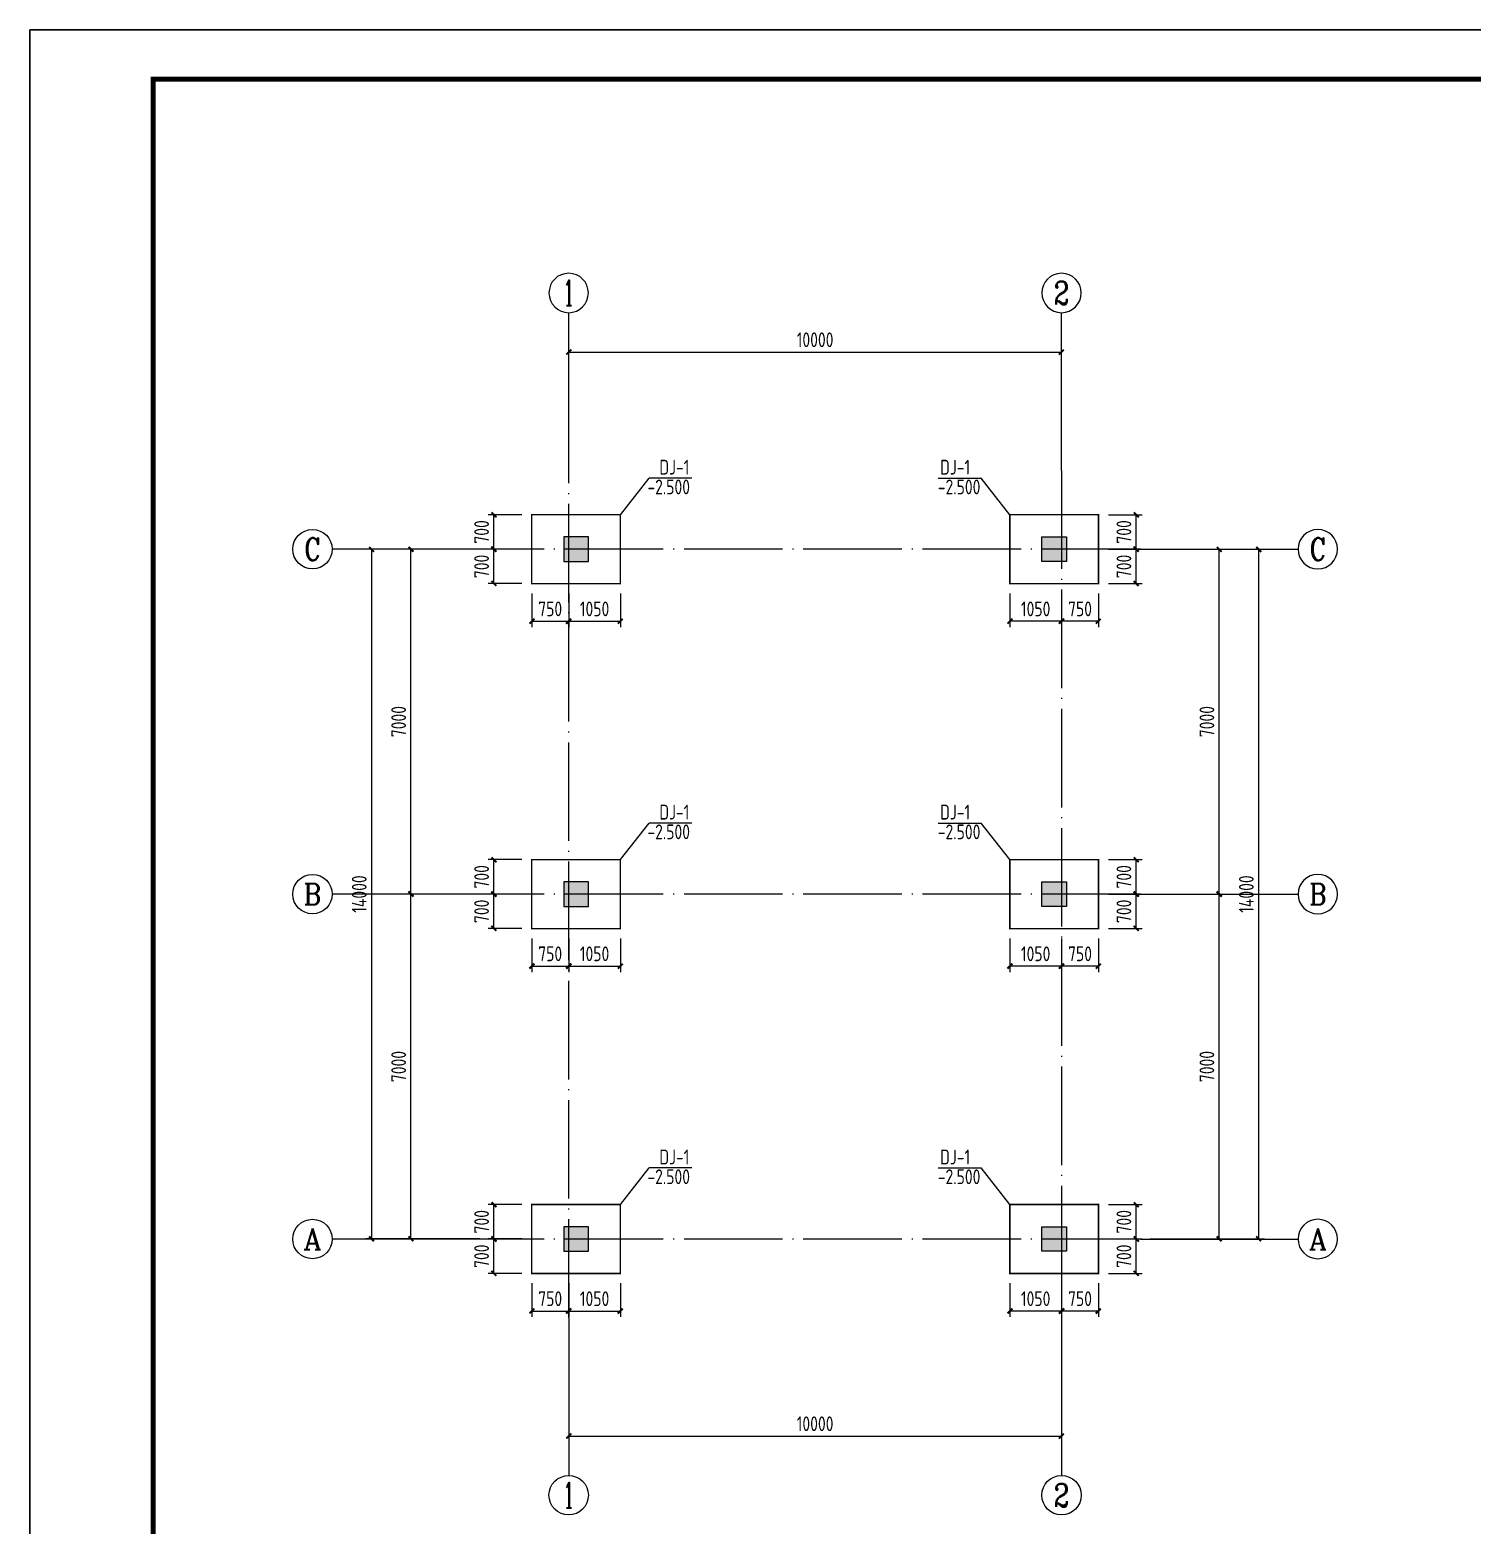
# Model space of a CAD drawing. Header units: millimetres. Extents: x 865974 to 875117, y 40174 to 44891.
# Drawn here: x 866921 to 867213.6, y 40464.1 to 40767.6 of the extents above; entities that cross this region are included whole.
import ezdxf
from ezdxf.enums import TextEntityAlignment as Align

# ---------------------------------------------------------------- set-up
doc = ezdxf.new("R2010")
doc.units = ezdxf.units.MM
doc.header["$LTSCALE"] = 1000
doc.header["$MEASUREMENT"] = 0
doc.linetypes.add('DOTE', pattern=[2.42, 2, -0.2, 0.02, -0.2])
for name, color, linetype in [('AXIS', 3, 'Continuous'), ('AXIS_TEXT', 7, 'Continuous'), ('DOTE', 1, 'DOTE'), ('基础', 4, 'Continuous'), ('柱集中标注', 2, 'Continuous'), ('标注', 7, 'Continuous'), ('檩条', 34, 'Continuous')]:
    doc.layers.add(name, color=color, linetype=linetype)
doc.styles.add('_TCH_AXIS', font='COMPLEX', dxfattribs={"bigfont": 'GBCBIG'})
doc.styles.add('COMPLEX', font='COMPLEX')
doc.styles.add('GBHZ', font='gbenor.shx', dxfattribs={"width": 0.9, "bigfont": 'gbcbig.shx'})
doc.dimstyles.new('Y100', dxfattribs={"dimscale": 0, "dimtxt": 3, "dimasz": 0.01, "dimexe": 1.2, "dimexo": 2, "dimgap": 1, "dimtad": 1, "dimdec": 0, "dimlfac": 100, "dimzin": 0, "dimdsep": 46, "dimtxsty": 'GBHZ', "dimblk": 'DX', "dimcen": 0.09, "dimdle": 1, "dimclrd": 7, "dimclre": 7, "dimclrt": 7, "dimadec": 0, "dimazin": 0, "dimtfac": 1, "dimtdec": 0, "dimtix": 1, "dimtmove": 2, "dimatfit": 3, "dimldrblk": 'DX', "dimfxl": 0, "dimtolj": 1, "dimtzin": 0, "dimarcsym": 0})

# ---------------------------------------------------------------- blocks, each defined once
blk = doc.blocks.new('_AXISO')
blk.add_circle((0, 0), 0.5)
at = {"layer": 'AXIS_TEXT', "style": 'COMPLEX', "width": 1.041667}
blk.add_attdef('A', text='', height=0.56, dxfattribs=at).set_placement((-0.25, -0.28), (0.25, -0.28), align=Align.FIT)
blk = doc.blocks.new('DX')
at = {"color": 0, "linetype": 'ByBlock', "const_width": 40}
blk.add_lwpolyline([(-54, -51), (46, 49)], dxfattribs=at)
blk = doc.blocks.new('*D40')
at = {"layer": 'Defpoints', "color": 0, "transparency": 16777216}
for p in [(866998.31, 40592.19), (867014.31, 40592.19), (867014.31, 40522.19)]:
    blk.add_point(p, dxfattribs=at)
at = {"layer": '标注', "color": 7, "lineweight": -2, "transparency": 16777216}
for p, q in [((867012.31, 40592.19), (866997.11, 40592.19)), ((866998.31, 40522.2), (866998.31, 40592.18)), ((867012.31, 40522.19), (866997.11, 40522.19))]:
    blk.add_line(p, q, dxfattribs=at)
at = {"layer": '标注', "color": 7, "lineweight": -2, "transparency": 16777216, "xscale": 0.01, "yscale": 0.01, "zscale": 0.01}
for p, rotation in [((866998.31, 40592.19), 90), ((866998.31, 40522.19), 270)]:
    blk.add_blockref('DX', p, dxfattribs=dict(at, rotation=rotation))
at = {"layer": '标注', "color": 7, "transparency": 16777216, "insert": (866995.81, 40557.19), "char_height": 3, "attachment_point": 5, "rotation": 90, "style": 'GBHZ'}
blk.add_mtext('\\A1;7000', dxfattribs=at)
blk = doc.blocks.new('*D41')
at = {"layer": 'Defpoints', "color": 0, "transparency": 16777216}
for p in [(866998.31, 40662.19), (867014.31, 40662.19), (867014.31, 40592.19)]:
    blk.add_point(p, dxfattribs=at)
at = {"layer": '标注', "color": 7, "lineweight": -2, "transparency": 16777216}
for p, q in [((867012.31, 40662.19), (866997.11, 40662.19)), ((866998.31, 40592.2), (866998.31, 40662.18)), ((867012.31, 40592.19), (866997.11, 40592.19))]:
    blk.add_line(p, q, dxfattribs=at)
at = {"layer": '标注', "color": 7, "lineweight": -2, "transparency": 16777216, "xscale": 0.01, "yscale": 0.01, "zscale": 0.01}
for p, rotation in [((866998.31, 40662.19), 90), ((866998.31, 40592.19), 270)]:
    blk.add_blockref('DX', p, dxfattribs=dict(at, rotation=rotation))
at = {"layer": '标注', "color": 7, "transparency": 16777216, "insert": (866995.81, 40627.19), "char_height": 3, "attachment_point": 5, "rotation": 90, "style": 'GBHZ'}
blk.add_mtext('\\A1;7000', dxfattribs=at)
blk = doc.blocks.new('*D42')
at = {"layer": 'Defpoints', "color": 0, "transparency": 16777216}
for p in [(867014.31, 40662.19), (866990.31, 40522.19), (867014.31, 40522.19)]:
    blk.add_point(p, dxfattribs=at)
at = {"layer": '标注', "color": 7, "lineweight": -2, "transparency": 16777216}
for p, q in [((867012.31, 40662.19), (866989.11, 40662.19)), ((866990.31, 40662.18), (866990.31, 40522.2)), ((867012.31, 40522.19), (866989.11, 40522.19))]:
    blk.add_line(p, q, dxfattribs=at)
at = {"layer": '标注', "color": 7, "lineweight": -2, "transparency": 16777216, "xscale": 0.01, "yscale": 0.01, "zscale": 0.01}
for p, rotation in [((866990.31, 40662.19), 90), ((866990.31, 40522.19), 270)]:
    blk.add_blockref('DX', p, dxfattribs=dict(at, rotation=rotation))
at = {"layer": '标注', "color": 7, "transparency": 16777216, "insert": (866987.81, 40592.19), "char_height": 3, "attachment_point": 5, "rotation": 90, "style": 'GBHZ'}
blk.add_mtext('\\A1;14000', dxfattribs=at)
blk = doc.blocks.new('*D43')
at = {"layer": 'Defpoints', "color": 0, "transparency": 16777216}
for p in [(867030.31, 40506.19), (867130.31, 40506.19), (867130.31, 40482.19)]:
    blk.add_point(p, dxfattribs=at)
at = {"layer": '标注', "color": 7, "lineweight": -2, "transparency": 16777216}
for p, q in [((867030.31, 40504.19), (867030.31, 40480.99)), ((867130.31, 40504.19), (867130.31, 40480.99)), ((867030.32, 40482.19), (867130.3, 40482.19))]:
    blk.add_line(p, q, dxfattribs=at)
at = {"layer": '标注', "color": 7, "lineweight": -2, "transparency": 16777216, "xscale": 0.01, "yscale": 0.01, "zscale": 0.01, "rotation": 180}
blk.add_blockref('DX', (867030.31, 40482.19), dxfattribs=at)
at = {"layer": '标注', "color": 7, "lineweight": -2, "transparency": 16777216, "xscale": 0.01, "yscale": 0.01, "zscale": 0.01}
blk.add_blockref('DX', (867130.31, 40482.19), dxfattribs=at)
at = {"layer": '标注', "color": 7, "transparency": 16777216, "insert": (867080.31, 40484.69), "char_height": 3, "attachment_point": 5, "style": 'GBHZ'}
blk.add_mtext('\\A1;10000', dxfattribs=at)
blk = doc.blocks.new('*D44')
at = {"layer": 'Defpoints', "color": 0, "transparency": 16777216}
for p in [(867146.31, 40592.19), (867162.31, 40592.19), (867146.31, 40522.19)]:
    blk.add_point(p, dxfattribs=at)
at = {"layer": '标注', "color": 7, "lineweight": -2, "transparency": 16777216}
for p, q in [((867148.31, 40592.19), (867163.51, 40592.19)), ((867162.31, 40522.2), (867162.31, 40592.18)), ((867148.31, 40522.19), (867163.51, 40522.19))]:
    blk.add_line(p, q, dxfattribs=at)
at = {"layer": '标注', "color": 7, "lineweight": -2, "transparency": 16777216, "xscale": 0.01, "yscale": 0.01, "zscale": 0.01}
for p, rotation in [((867162.31, 40592.19), 90), ((867162.31, 40522.19), 270)]:
    blk.add_blockref('DX', p, dxfattribs=dict(at, rotation=rotation))
at = {"layer": '标注', "color": 7, "transparency": 16777216, "insert": (867159.81, 40557.19), "char_height": 3, "attachment_point": 5, "rotation": 90, "style": 'GBHZ'}
blk.add_mtext('\\A1;7000', dxfattribs=at)
blk = doc.blocks.new('*D45')
at = {"layer": 'Defpoints', "color": 0, "transparency": 16777216}
for p in [(867146.31, 40662.19), (867162.31, 40662.19), (867146.31, 40592.19)]:
    blk.add_point(p, dxfattribs=at)
at = {"layer": '标注', "color": 7, "lineweight": -2, "transparency": 16777216}
for p, q in [((867148.31, 40662.19), (867163.51, 40662.19)), ((867162.31, 40592.2), (867162.31, 40662.18)), ((867148.31, 40592.19), (867163.51, 40592.19))]:
    blk.add_line(p, q, dxfattribs=at)
at = {"layer": '标注', "color": 7, "lineweight": -2, "transparency": 16777216, "xscale": 0.01, "yscale": 0.01, "zscale": 0.01}
for p, rotation in [((867162.31, 40662.19), 90), ((867162.31, 40592.19), 270)]:
    blk.add_blockref('DX', p, dxfattribs=dict(at, rotation=rotation))
at = {"layer": '标注', "color": 7, "transparency": 16777216, "insert": (867159.81, 40627.19), "char_height": 3, "attachment_point": 5, "rotation": 90, "style": 'GBHZ'}
blk.add_mtext('\\A1;7000', dxfattribs=at)
blk = doc.blocks.new('*D46')
at = {"layer": 'Defpoints', "color": 0, "transparency": 16777216}
for p in [(867146.31, 40662.19), (867146.31, 40522.19), (867170.31, 40522.19)]:
    blk.add_point(p, dxfattribs=at)
at = {"layer": '标注', "color": 7, "lineweight": -2, "transparency": 16777216}
for p, q in [((867148.31, 40662.19), (867171.51, 40662.19)), ((867170.31, 40662.18), (867170.31, 40522.2)), ((867148.31, 40522.19), (867171.51, 40522.19))]:
    blk.add_line(p, q, dxfattribs=at)
at = {"layer": '标注', "color": 7, "lineweight": -2, "transparency": 16777216, "xscale": 0.01, "yscale": 0.01, "zscale": 0.01}
for p, rotation in [((867170.31, 40662.19), 90), ((867170.31, 40522.19), 270)]:
    blk.add_blockref('DX', p, dxfattribs=dict(at, rotation=rotation))
at = {"layer": '标注', "color": 7, "transparency": 16777216, "insert": (867167.81, 40592.19), "char_height": 3, "attachment_point": 5, "rotation": 90, "style": 'GBHZ'}
blk.add_mtext('\\A1;14000', dxfattribs=at)
blk = doc.blocks.new('*D39')
at = {"layer": 'Defpoints', "color": 0, "transparency": 16777216}
for p in [(867130.31, 40702.19), (867030.31, 40678.19), (867130.31, 40678.19)]:
    blk.add_point(p, dxfattribs=at)
at = {"layer": '标注', "color": 7, "lineweight": -2, "transparency": 16777216}
for p, q in [((867030.31, 40680.19), (867030.31, 40703.39)), ((867130.31, 40680.19), (867130.31, 40703.39)), ((867030.32, 40702.19), (867130.3, 40702.19))]:
    blk.add_line(p, q, dxfattribs=at)
at = {"layer": '标注', "color": 7, "lineweight": -2, "transparency": 16777216, "xscale": 0.01, "yscale": 0.01, "zscale": 0.01, "rotation": 180}
blk.add_blockref('DX', (867030.31, 40702.19), dxfattribs=at)
at = {"layer": '标注', "color": 7, "lineweight": -2, "transparency": 16777216, "xscale": 0.01, "yscale": 0.01, "zscale": 0.01}
blk.add_blockref('DX', (867130.31, 40702.19), dxfattribs=at)
at = {"layer": '标注', "color": 7, "transparency": 16777216, "insert": (867080.31, 40704.69), "char_height": 3, "attachment_point": 5, "style": 'GBHZ'}
blk.add_mtext('\\A1;10000', dxfattribs=at)
blk = doc.blocks.new('*D48')
at = {"layer": 'Defpoints', "color": 0, "transparency": 16777216}
for p in [(867137.81, 40522.19), (867145.47, 40522.19), (867137.81, 40515.19)]:
    blk.add_point(p, dxfattribs=at)
at = {"layer": '标注', "color": 7, "lineweight": -2, "transparency": 16777216}
for p, q in [((867139.81, 40522.19), (867146.67, 40522.19)), ((867145.47, 40515.2), (867145.47, 40522.18)), ((867139.81, 40515.19), (867146.67, 40515.19))]:
    blk.add_line(p, q, dxfattribs=at)
at = {"layer": '标注', "color": 7, "lineweight": -2, "transparency": 16777216, "xscale": 0.01, "yscale": 0.01, "zscale": 0.01}
for p, rotation in [((867145.47, 40522.19), 90), ((867145.47, 40515.19), 270)]:
    blk.add_blockref('DX', p, dxfattribs=dict(at, rotation=rotation))
at = {"layer": '标注', "color": 7, "transparency": 16777216, "insert": (867142.97, 40518.69), "char_height": 3, "attachment_point": 5, "rotation": 90, "style": 'GBHZ'}
blk.add_mtext('\\A1;700', dxfattribs=at)
blk = doc.blocks.new('*D49')
at = {"layer": 'Defpoints', "color": 0, "transparency": 16777216}
for p in [(867137.81, 40529.19), (867145.47, 40529.19), (867137.81, 40522.19)]:
    blk.add_point(p, dxfattribs=at)
at = {"layer": '标注', "color": 7, "lineweight": -2, "transparency": 16777216}
for p, q in [((867139.81, 40529.19), (867146.67, 40529.19)), ((867145.47, 40522.2), (867145.47, 40529.18)), ((867139.81, 40522.19), (867146.67, 40522.19))]:
    blk.add_line(p, q, dxfattribs=at)
at = {"layer": '标注', "color": 7, "lineweight": -2, "transparency": 16777216, "xscale": 0.01, "yscale": 0.01, "zscale": 0.01}
for p, rotation in [((867145.47, 40529.19), 90), ((867145.47, 40522.19), 270)]:
    blk.add_blockref('DX', p, dxfattribs=dict(at, rotation=rotation))
at = {"layer": '标注', "color": 7, "transparency": 16777216, "insert": (867142.97, 40525.69), "char_height": 3, "attachment_point": 5, "rotation": 90, "style": 'GBHZ'}
blk.add_mtext('\\A1;700', dxfattribs=at)
blk = doc.blocks.new('*D50')
at = {"layer": 'Defpoints', "color": 0, "transparency": 16777216}
for p in [(867130.31, 40515.19), (867137.81, 40515.19), (867130.31, 40507.57)]:
    blk.add_point(p, dxfattribs=at)
at = {"layer": '标注', "color": 7, "lineweight": -2, "transparency": 16777216}
for p, q in [((867130.31, 40513.19), (867130.31, 40506.37)), ((867137.81, 40513.19), (867137.81, 40506.37)), ((867137.8, 40507.57), (867130.32, 40507.57))]:
    blk.add_line(p, q, dxfattribs=at)
at = {"layer": '标注', "color": 7, "lineweight": -2, "transparency": 16777216, "xscale": 0.01, "yscale": 0.01, "zscale": 0.01, "rotation": 180}
blk.add_blockref('DX', (867130.31, 40507.57), dxfattribs=at)
at = {"layer": '标注', "color": 7, "lineweight": -2, "transparency": 16777216, "xscale": 0.01, "yscale": 0.01, "zscale": 0.01}
blk.add_blockref('DX', (867137.81, 40507.57), dxfattribs=at)
at = {"layer": '标注', "color": 7, "transparency": 16777216, "insert": (867134.06, 40510.07), "char_height": 3, "attachment_point": 5, "style": 'GBHZ'}
blk.add_mtext('\\A1;750', dxfattribs=at)
blk = doc.blocks.new('*D51')
at = {"layer": 'Defpoints', "color": 0, "transparency": 16777216}
for p in [(867119.81, 40515.19), (867130.31, 40515.19), (867119.81, 40507.57)]:
    blk.add_point(p, dxfattribs=at)
at = {"layer": '标注', "color": 7, "lineweight": -2, "transparency": 16777216}
for p, q in [((867119.81, 40513.19), (867119.81, 40506.37)), ((867130.31, 40513.19), (867130.31, 40506.37)), ((867130.3, 40507.57), (867119.82, 40507.57))]:
    blk.add_line(p, q, dxfattribs=at)
at = {"layer": '标注', "color": 7, "lineweight": -2, "transparency": 16777216, "xscale": 0.01, "yscale": 0.01, "zscale": 0.01, "rotation": 180}
blk.add_blockref('DX', (867119.81, 40507.57), dxfattribs=at)
at = {"layer": '标注', "color": 7, "lineweight": -2, "transparency": 16777216, "xscale": 0.01, "yscale": 0.01, "zscale": 0.01}
blk.add_blockref('DX', (867130.31, 40507.57), dxfattribs=at)
at = {"layer": '标注', "color": 7, "transparency": 16777216, "insert": (867125.06, 40510.07), "char_height": 3, "attachment_point": 5, "style": 'GBHZ'}
blk.add_mtext('\\A1;1050', dxfattribs=at)
blk = doc.blocks.new('*D679')
at = {"layer": 'Defpoints', "color": 0, "transparency": 16777216}
for p in [(867137.81, 40592.19), (867145.47, 40592.19), (867137.81, 40585.19)]:
    blk.add_point(p, dxfattribs=at)
at = {"layer": '标注', "color": 7, "lineweight": -2, "transparency": 16777216}
for p, q in [((867139.81, 40592.19), (867146.67, 40592.19)), ((867145.47, 40585.2), (867145.47, 40592.18)), ((867139.81, 40585.19), (867146.67, 40585.19))]:
    blk.add_line(p, q, dxfattribs=at)
at = {"layer": '标注', "color": 7, "lineweight": -2, "transparency": 16777216, "xscale": 0.01, "yscale": 0.01, "zscale": 0.01}
for p, rotation in [((867145.47, 40592.19), 90), ((867145.47, 40585.19), 270)]:
    blk.add_blockref('DX', p, dxfattribs=dict(at, rotation=rotation))
at = {"layer": '标注', "color": 7, "transparency": 16777216, "insert": (867142.97, 40588.69), "char_height": 3, "attachment_point": 5, "rotation": 90, "style": 'GBHZ'}
blk.add_mtext('\\A1;700', dxfattribs=at)
blk = doc.blocks.new('*D680')
at = {"layer": 'Defpoints', "color": 0, "transparency": 16777216}
for p in [(867137.81, 40599.19), (867145.47, 40599.19), (867137.81, 40592.19)]:
    blk.add_point(p, dxfattribs=at)
at = {"layer": '标注', "color": 7, "lineweight": -2, "transparency": 16777216}
for p, q in [((867139.81, 40599.19), (867146.67, 40599.19)), ((867145.47, 40592.2), (867145.47, 40599.18)), ((867139.81, 40592.19), (867146.67, 40592.19))]:
    blk.add_line(p, q, dxfattribs=at)
at = {"layer": '标注', "color": 7, "lineweight": -2, "transparency": 16777216, "xscale": 0.01, "yscale": 0.01, "zscale": 0.01}
for p, rotation in [((867145.47, 40599.19), 90), ((867145.47, 40592.19), 270)]:
    blk.add_blockref('DX', p, dxfattribs=dict(at, rotation=rotation))
at = {"layer": '标注', "color": 7, "transparency": 16777216, "insert": (867142.97, 40595.69), "char_height": 3, "attachment_point": 5, "rotation": 90, "style": 'GBHZ'}
blk.add_mtext('\\A1;700', dxfattribs=at)
blk = doc.blocks.new('*D681')
at = {"layer": 'Defpoints', "color": 0, "transparency": 16777216}
for p in [(867130.31, 40585.19), (867137.81, 40585.19), (867130.31, 40577.57)]:
    blk.add_point(p, dxfattribs=at)
at = {"layer": '标注', "color": 7, "lineweight": -2, "transparency": 16777216}
for p, q in [((867130.31, 40583.19), (867130.31, 40576.37)), ((867137.81, 40583.19), (867137.81, 40576.37)), ((867137.8, 40577.57), (867130.32, 40577.57))]:
    blk.add_line(p, q, dxfattribs=at)
at = {"layer": '标注', "color": 7, "lineweight": -2, "transparency": 16777216, "xscale": 0.01, "yscale": 0.01, "zscale": 0.01, "rotation": 180}
blk.add_blockref('DX', (867130.31, 40577.57), dxfattribs=at)
at = {"layer": '标注', "color": 7, "lineweight": -2, "transparency": 16777216, "xscale": 0.01, "yscale": 0.01, "zscale": 0.01}
blk.add_blockref('DX', (867137.81, 40577.57), dxfattribs=at)
at = {"layer": '标注', "color": 7, "transparency": 16777216, "insert": (867134.06, 40580.07), "char_height": 3, "attachment_point": 5, "style": 'GBHZ'}
blk.add_mtext('\\A1;750', dxfattribs=at)
blk = doc.blocks.new('*D682')
at = {"layer": 'Defpoints', "color": 0, "transparency": 16777216}
for p in [(867119.81, 40585.19), (867130.31, 40585.19), (867119.81, 40577.57)]:
    blk.add_point(p, dxfattribs=at)
at = {"layer": '标注', "color": 7, "lineweight": -2, "transparency": 16777216}
for p, q in [((867119.81, 40583.19), (867119.81, 40576.37)), ((867130.31, 40583.19), (867130.31, 40576.37)), ((867130.3, 40577.57), (867119.82, 40577.57))]:
    blk.add_line(p, q, dxfattribs=at)
at = {"layer": '标注', "color": 7, "lineweight": -2, "transparency": 16777216, "xscale": 0.01, "yscale": 0.01, "zscale": 0.01, "rotation": 180}
blk.add_blockref('DX', (867119.81, 40577.57), dxfattribs=at)
at = {"layer": '标注', "color": 7, "lineweight": -2, "transparency": 16777216, "xscale": 0.01, "yscale": 0.01, "zscale": 0.01}
blk.add_blockref('DX', (867130.31, 40577.57), dxfattribs=at)
at = {"layer": '标注', "color": 7, "transparency": 16777216, "insert": (867125.06, 40580.07), "char_height": 3, "attachment_point": 5, "style": 'GBHZ'}
blk.add_mtext('\\A1;1050', dxfattribs=at)
blk = doc.blocks.new('*D683')
at = {"layer": 'Defpoints', "color": 0, "transparency": 16777216}
for p in [(867137.81, 40662.19), (867145.47, 40662.19), (867137.81, 40655.19)]:
    blk.add_point(p, dxfattribs=at)
at = {"layer": '标注', "color": 7, "lineweight": -2, "transparency": 16777216}
for p, q in [((867139.81, 40662.19), (867146.67, 40662.19)), ((867145.47, 40655.2), (867145.47, 40662.18)), ((867139.81, 40655.19), (867146.67, 40655.19))]:
    blk.add_line(p, q, dxfattribs=at)
at = {"layer": '标注', "color": 7, "lineweight": -2, "transparency": 16777216, "xscale": 0.01, "yscale": 0.01, "zscale": 0.01}
for p, rotation in [((867145.47, 40662.19), 90), ((867145.47, 40655.19), 270)]:
    blk.add_blockref('DX', p, dxfattribs=dict(at, rotation=rotation))
at = {"layer": '标注', "color": 7, "transparency": 16777216, "insert": (867142.97, 40658.69), "char_height": 3, "attachment_point": 5, "rotation": 90, "style": 'GBHZ'}
blk.add_mtext('\\A1;700', dxfattribs=at)
blk = doc.blocks.new('*D684')
at = {"layer": 'Defpoints', "color": 0, "transparency": 16777216}
for p in [(867137.81, 40669.19), (867145.47, 40669.19), (867137.81, 40662.19)]:
    blk.add_point(p, dxfattribs=at)
at = {"layer": '标注', "color": 7, "lineweight": -2, "transparency": 16777216}
for p, q in [((867139.81, 40669.19), (867146.67, 40669.19)), ((867145.47, 40662.2), (867145.47, 40669.18)), ((867139.81, 40662.19), (867146.67, 40662.19))]:
    blk.add_line(p, q, dxfattribs=at)
at = {"layer": '标注', "color": 7, "lineweight": -2, "transparency": 16777216, "xscale": 0.01, "yscale": 0.01, "zscale": 0.01}
for p, rotation in [((867145.47, 40669.19), 90), ((867145.47, 40662.19), 270)]:
    blk.add_blockref('DX', p, dxfattribs=dict(at, rotation=rotation))
at = {"layer": '标注', "color": 7, "transparency": 16777216, "insert": (867142.97, 40665.69), "char_height": 3, "attachment_point": 5, "rotation": 90, "style": 'GBHZ'}
blk.add_mtext('\\A1;700', dxfattribs=at)
blk = doc.blocks.new('*D685')
at = {"layer": 'Defpoints', "color": 0, "transparency": 16777216}
for p in [(867130.31, 40655.19), (867137.81, 40655.19), (867130.31, 40647.57)]:
    blk.add_point(p, dxfattribs=at)
at = {"layer": '标注', "color": 7, "lineweight": -2, "transparency": 16777216}
for p, q in [((867130.31, 40653.19), (867130.31, 40646.37)), ((867137.81, 40653.19), (867137.81, 40646.37)), ((867137.8, 40647.57), (867130.32, 40647.57))]:
    blk.add_line(p, q, dxfattribs=at)
at = {"layer": '标注', "color": 7, "lineweight": -2, "transparency": 16777216, "xscale": 0.01, "yscale": 0.01, "zscale": 0.01, "rotation": 180}
blk.add_blockref('DX', (867130.31, 40647.57), dxfattribs=at)
at = {"layer": '标注', "color": 7, "lineweight": -2, "transparency": 16777216, "xscale": 0.01, "yscale": 0.01, "zscale": 0.01}
blk.add_blockref('DX', (867137.81, 40647.57), dxfattribs=at)
at = {"layer": '标注', "color": 7, "transparency": 16777216, "insert": (867134.06, 40650.07), "char_height": 3, "attachment_point": 5, "style": 'GBHZ'}
blk.add_mtext('\\A1;750', dxfattribs=at)
blk = doc.blocks.new('*D686')
at = {"layer": 'Defpoints', "color": 0, "transparency": 16777216}
for p in [(867119.81, 40655.19), (867130.31, 40655.19), (867119.81, 40647.57)]:
    blk.add_point(p, dxfattribs=at)
at = {"layer": '标注', "color": 7, "lineweight": -2, "transparency": 16777216}
for p, q in [((867119.81, 40653.19), (867119.81, 40646.37)), ((867130.31, 40653.19), (867130.31, 40646.37)), ((867130.3, 40647.57), (867119.82, 40647.57))]:
    blk.add_line(p, q, dxfattribs=at)
at = {"layer": '标注', "color": 7, "lineweight": -2, "transparency": 16777216, "xscale": 0.01, "yscale": 0.01, "zscale": 0.01, "rotation": 180}
blk.add_blockref('DX', (867119.81, 40647.57), dxfattribs=at)
at = {"layer": '标注', "color": 7, "lineweight": -2, "transparency": 16777216, "xscale": 0.01, "yscale": 0.01, "zscale": 0.01}
blk.add_blockref('DX', (867130.31, 40647.57), dxfattribs=at)
at = {"layer": '标注', "color": 7, "transparency": 16777216, "insert": (867125.06, 40650.07), "char_height": 3, "attachment_point": 5, "style": 'GBHZ'}
blk.add_mtext('\\A1;1050', dxfattribs=at)
blk = doc.blocks.new('*D695')
at = {"layer": 'Defpoints', "color": 0, "transparency": 16777216}
for p in [(867015.14, 40522.19), (867022.81, 40522.19), (867022.81, 40515.19)]:
    blk.add_point(p, dxfattribs=at)
at = {"layer": '标注', "color": 7, "lineweight": -2, "transparency": 16777216}
for p, q in [((867020.81, 40522.19), (867013.94, 40522.19)), ((867015.14, 40515.2), (867015.14, 40522.18)), ((867020.81, 40515.19), (867013.94, 40515.19))]:
    blk.add_line(p, q, dxfattribs=at)
at = {"layer": '标注', "color": 7, "lineweight": -2, "transparency": 16777216, "xscale": 0.01, "yscale": 0.01, "zscale": 0.01}
for p, rotation in [((867015.14, 40522.19), 90), ((867015.14, 40515.19), 270)]:
    blk.add_blockref('DX', p, dxfattribs=dict(at, rotation=rotation))
at = {"layer": '标注', "color": 7, "transparency": 16777216, "insert": (867012.64, 40518.69), "char_height": 3, "attachment_point": 5, "rotation": 90, "style": 'GBHZ'}
blk.add_mtext('\\A1;700', dxfattribs=at)
blk = doc.blocks.new('*D696')
at = {"layer": 'Defpoints', "color": 0, "transparency": 16777216}
for p in [(867015.14, 40529.19), (867022.81, 40529.19), (867022.81, 40522.19)]:
    blk.add_point(p, dxfattribs=at)
at = {"layer": '标注', "color": 7, "lineweight": -2, "transparency": 16777216}
for p, q in [((867020.81, 40529.19), (867013.94, 40529.19)), ((867015.14, 40522.2), (867015.14, 40529.18)), ((867020.81, 40522.19), (867013.94, 40522.19))]:
    blk.add_line(p, q, dxfattribs=at)
at = {"layer": '标注', "color": 7, "lineweight": -2, "transparency": 16777216, "xscale": 0.01, "yscale": 0.01, "zscale": 0.01}
for p, rotation in [((867015.14, 40529.19), 90), ((867015.14, 40522.19), 270)]:
    blk.add_blockref('DX', p, dxfattribs=dict(at, rotation=rotation))
at = {"layer": '标注', "color": 7, "transparency": 16777216, "insert": (867012.64, 40525.69), "char_height": 3, "attachment_point": 5, "rotation": 90, "style": 'GBHZ'}
blk.add_mtext('\\A1;700', dxfattribs=at)
blk = doc.blocks.new('*D697')
at = {"layer": 'Defpoints', "color": 0, "transparency": 16777216}
for p in [(867022.81, 40515.19), (867030.31, 40515.19), (867030.31, 40507.57)]:
    blk.add_point(p, dxfattribs=at)
at = {"layer": '标注', "color": 7, "lineweight": -2, "transparency": 16777216}
for p, q in [((867022.81, 40513.19), (867022.81, 40506.37)), ((867030.31, 40513.19), (867030.31, 40506.37)), ((867022.82, 40507.57), (867030.3, 40507.57))]:
    blk.add_line(p, q, dxfattribs=at)
at = {"layer": '标注', "color": 7, "lineweight": -2, "transparency": 16777216, "xscale": 0.01, "yscale": 0.01, "zscale": 0.01, "rotation": 180}
blk.add_blockref('DX', (867022.81, 40507.57), dxfattribs=at)
at = {"layer": '标注', "color": 7, "lineweight": -2, "transparency": 16777216, "xscale": 0.01, "yscale": 0.01, "zscale": 0.01}
blk.add_blockref('DX', (867030.31, 40507.57), dxfattribs=at)
at = {"layer": '标注', "color": 7, "transparency": 16777216, "insert": (867026.56, 40510.07), "char_height": 3, "attachment_point": 5, "style": 'GBHZ'}
blk.add_mtext('\\A1;750', dxfattribs=at)
blk = doc.blocks.new('*D698')
at = {"layer": 'Defpoints', "color": 0, "transparency": 16777216}
for p in [(867030.31, 40515.19), (867040.81, 40515.19), (867040.81, 40507.57)]:
    blk.add_point(p, dxfattribs=at)
at = {"layer": '标注', "color": 7, "lineweight": -2, "transparency": 16777216}
for p, q in [((867030.31, 40513.19), (867030.31, 40506.37)), ((867040.81, 40513.19), (867040.81, 40506.37)), ((867030.32, 40507.57), (867040.8, 40507.57))]:
    blk.add_line(p, q, dxfattribs=at)
at = {"layer": '标注', "color": 7, "lineweight": -2, "transparency": 16777216, "xscale": 0.01, "yscale": 0.01, "zscale": 0.01, "rotation": 180}
blk.add_blockref('DX', (867030.31, 40507.57), dxfattribs=at)
at = {"layer": '标注', "color": 7, "lineweight": -2, "transparency": 16777216, "xscale": 0.01, "yscale": 0.01, "zscale": 0.01}
blk.add_blockref('DX', (867040.81, 40507.57), dxfattribs=at)
at = {"layer": '标注', "color": 7, "transparency": 16777216, "insert": (867035.56, 40510.07), "char_height": 3, "attachment_point": 5, "style": 'GBHZ'}
blk.add_mtext('\\A1;1050', dxfattribs=at)
blk = doc.blocks.new('*D687')
at = {"layer": 'Defpoints', "color": 0, "transparency": 16777216}
for p in [(867015.14, 40592.19), (867022.81, 40592.19), (867022.81, 40585.19)]:
    blk.add_point(p, dxfattribs=at)
at = {"layer": '标注', "color": 7, "lineweight": -2, "transparency": 16777216}
for p, q in [((867020.81, 40592.19), (867013.94, 40592.19)), ((867015.14, 40585.2), (867015.14, 40592.18)), ((867020.81, 40585.19), (867013.94, 40585.19))]:
    blk.add_line(p, q, dxfattribs=at)
at = {"layer": '标注', "color": 7, "lineweight": -2, "transparency": 16777216, "xscale": 0.01, "yscale": 0.01, "zscale": 0.01}
for p, rotation in [((867015.14, 40592.19), 90), ((867015.14, 40585.19), 270)]:
    blk.add_blockref('DX', p, dxfattribs=dict(at, rotation=rotation))
at = {"layer": '标注', "color": 7, "transparency": 16777216, "insert": (867012.64, 40588.69), "char_height": 3, "attachment_point": 5, "rotation": 90, "style": 'GBHZ'}
blk.add_mtext('\\A1;700', dxfattribs=at)
blk = doc.blocks.new('*D688')
at = {"layer": 'Defpoints', "color": 0, "transparency": 16777216}
for p in [(867015.14, 40599.19), (867022.81, 40599.19), (867022.81, 40592.19)]:
    blk.add_point(p, dxfattribs=at)
at = {"layer": '标注', "color": 7, "lineweight": -2, "transparency": 16777216}
for p, q in [((867020.81, 40599.19), (867013.94, 40599.19)), ((867015.14, 40592.2), (867015.14, 40599.18)), ((867020.81, 40592.19), (867013.94, 40592.19))]:
    blk.add_line(p, q, dxfattribs=at)
at = {"layer": '标注', "color": 7, "lineweight": -2, "transparency": 16777216, "xscale": 0.01, "yscale": 0.01, "zscale": 0.01}
for p, rotation in [((867015.14, 40599.19), 90), ((867015.14, 40592.19), 270)]:
    blk.add_blockref('DX', p, dxfattribs=dict(at, rotation=rotation))
at = {"layer": '标注', "color": 7, "transparency": 16777216, "insert": (867012.64, 40595.69), "char_height": 3, "attachment_point": 5, "rotation": 90, "style": 'GBHZ'}
blk.add_mtext('\\A1;700', dxfattribs=at)
blk = doc.blocks.new('*D689')
at = {"layer": 'Defpoints', "color": 0, "transparency": 16777216}
for p in [(867022.81, 40585.19), (867030.31, 40585.19), (867030.31, 40577.57)]:
    blk.add_point(p, dxfattribs=at)
at = {"layer": '标注', "color": 7, "lineweight": -2, "transparency": 16777216}
for p, q in [((867022.81, 40583.19), (867022.81, 40576.37)), ((867030.31, 40583.19), (867030.31, 40576.37)), ((867022.82, 40577.57), (867030.3, 40577.57))]:
    blk.add_line(p, q, dxfattribs=at)
at = {"layer": '标注', "color": 7, "lineweight": -2, "transparency": 16777216, "xscale": 0.01, "yscale": 0.01, "zscale": 0.01, "rotation": 180}
blk.add_blockref('DX', (867022.81, 40577.57), dxfattribs=at)
at = {"layer": '标注', "color": 7, "lineweight": -2, "transparency": 16777216, "xscale": 0.01, "yscale": 0.01, "zscale": 0.01}
blk.add_blockref('DX', (867030.31, 40577.57), dxfattribs=at)
at = {"layer": '标注', "color": 7, "transparency": 16777216, "insert": (867026.56, 40580.07), "char_height": 3, "attachment_point": 5, "style": 'GBHZ'}
blk.add_mtext('\\A1;750', dxfattribs=at)
blk = doc.blocks.new('*D690')
at = {"layer": 'Defpoints', "color": 0, "transparency": 16777216}
for p in [(867030.31, 40585.19), (867040.81, 40585.19), (867040.81, 40577.57)]:
    blk.add_point(p, dxfattribs=at)
at = {"layer": '标注', "color": 7, "lineweight": -2, "transparency": 16777216}
for p, q in [((867030.31, 40583.19), (867030.31, 40576.37)), ((867040.81, 40583.19), (867040.81, 40576.37)), ((867030.32, 40577.57), (867040.8, 40577.57))]:
    blk.add_line(p, q, dxfattribs=at)
at = {"layer": '标注', "color": 7, "lineweight": -2, "transparency": 16777216, "xscale": 0.01, "yscale": 0.01, "zscale": 0.01, "rotation": 180}
blk.add_blockref('DX', (867030.31, 40577.57), dxfattribs=at)
at = {"layer": '标注', "color": 7, "lineweight": -2, "transparency": 16777216, "xscale": 0.01, "yscale": 0.01, "zscale": 0.01}
blk.add_blockref('DX', (867040.81, 40577.57), dxfattribs=at)
at = {"layer": '标注', "color": 7, "transparency": 16777216, "insert": (867035.56, 40580.07), "char_height": 3, "attachment_point": 5, "style": 'GBHZ'}
blk.add_mtext('\\A1;1050', dxfattribs=at)
blk = doc.blocks.new('*D691')
at = {"layer": 'Defpoints', "color": 0, "transparency": 16777216}
for p in [(867015.14, 40662.19), (867022.81, 40662.19), (867022.81, 40655.19)]:
    blk.add_point(p, dxfattribs=at)
at = {"layer": '标注', "color": 7, "lineweight": -2, "transparency": 16777216}
for p, q in [((867020.81, 40662.19), (867013.94, 40662.19)), ((867015.14, 40655.2), (867015.14, 40662.18)), ((867020.81, 40655.19), (867013.94, 40655.19))]:
    blk.add_line(p, q, dxfattribs=at)
at = {"layer": '标注', "color": 7, "lineweight": -2, "transparency": 16777216, "xscale": 0.01, "yscale": 0.01, "zscale": 0.01}
for p, rotation in [((867015.14, 40662.19), 90), ((867015.14, 40655.19), 270)]:
    blk.add_blockref('DX', p, dxfattribs=dict(at, rotation=rotation))
at = {"layer": '标注', "color": 7, "transparency": 16777216, "insert": (867012.64, 40658.69), "char_height": 3, "attachment_point": 5, "rotation": 90, "style": 'GBHZ'}
blk.add_mtext('\\A1;700', dxfattribs=at)
blk = doc.blocks.new('*D692')
at = {"layer": 'Defpoints', "color": 0, "transparency": 16777216}
for p in [(867015.14, 40669.19), (867022.81, 40669.19), (867022.81, 40662.19)]:
    blk.add_point(p, dxfattribs=at)
at = {"layer": '标注', "color": 7, "lineweight": -2, "transparency": 16777216}
for p, q in [((867020.81, 40669.19), (867013.94, 40669.19)), ((867015.14, 40662.2), (867015.14, 40669.18)), ((867020.81, 40662.19), (867013.94, 40662.19))]:
    blk.add_line(p, q, dxfattribs=at)
at = {"layer": '标注', "color": 7, "lineweight": -2, "transparency": 16777216, "xscale": 0.01, "yscale": 0.01, "zscale": 0.01}
for p, rotation in [((867015.14, 40669.19), 90), ((867015.14, 40662.19), 270)]:
    blk.add_blockref('DX', p, dxfattribs=dict(at, rotation=rotation))
at = {"layer": '标注', "color": 7, "transparency": 16777216, "insert": (867012.64, 40665.69), "char_height": 3, "attachment_point": 5, "rotation": 90, "style": 'GBHZ'}
blk.add_mtext('\\A1;700', dxfattribs=at)
blk = doc.blocks.new('*D693')
at = {"layer": 'Defpoints', "color": 0, "transparency": 16777216}
for p in [(867022.81, 40655.19), (867030.31, 40655.19), (867030.31, 40647.57)]:
    blk.add_point(p, dxfattribs=at)
at = {"layer": '标注', "color": 7, "lineweight": -2, "transparency": 16777216}
for p, q in [((867022.81, 40653.19), (867022.81, 40646.37)), ((867030.31, 40653.19), (867030.31, 40646.37)), ((867022.82, 40647.57), (867030.3, 40647.57))]:
    blk.add_line(p, q, dxfattribs=at)
at = {"layer": '标注', "color": 7, "lineweight": -2, "transparency": 16777216, "xscale": 0.01, "yscale": 0.01, "zscale": 0.01, "rotation": 180}
blk.add_blockref('DX', (867022.81, 40647.57), dxfattribs=at)
at = {"layer": '标注', "color": 7, "lineweight": -2, "transparency": 16777216, "xscale": 0.01, "yscale": 0.01, "zscale": 0.01}
blk.add_blockref('DX', (867030.31, 40647.57), dxfattribs=at)
at = {"layer": '标注', "color": 7, "transparency": 16777216, "insert": (867026.56, 40650.07), "char_height": 3, "attachment_point": 5, "style": 'GBHZ'}
blk.add_mtext('\\A1;750', dxfattribs=at)
blk = doc.blocks.new('*D694')
at = {"layer": 'Defpoints', "color": 0, "transparency": 16777216}
for p in [(867030.31, 40655.19), (867040.81, 40655.19), (867040.81, 40647.57)]:
    blk.add_point(p, dxfattribs=at)
at = {"layer": '标注', "color": 7, "lineweight": -2, "transparency": 16777216}
for p, q in [((867030.31, 40653.19), (867030.31, 40646.37)), ((867040.81, 40653.19), (867040.81, 40646.37)), ((867030.32, 40647.57), (867040.8, 40647.57))]:
    blk.add_line(p, q, dxfattribs=at)
at = {"layer": '标注', "color": 7, "lineweight": -2, "transparency": 16777216, "xscale": 0.01, "yscale": 0.01, "zscale": 0.01, "rotation": 180}
blk.add_blockref('DX', (867030.31, 40647.57), dxfattribs=at)
at = {"layer": '标注', "color": 7, "lineweight": -2, "transparency": 16777216, "xscale": 0.01, "yscale": 0.01, "zscale": 0.01}
blk.add_blockref('DX', (867040.81, 40647.57), dxfattribs=at)
at = {"layer": '标注', "color": 7, "transparency": 16777216, "insert": (867035.56, 40650.07), "char_height": 3, "attachment_point": 5, "style": 'GBHZ'}
blk.add_mtext('\\A1;1050', dxfattribs=at)

msp = doc.modelspace()

# ---------------------------------------------------------------- linework, layer by layer
for p, q in [((866920.988, 40173.578), (866920.988, 40767.578)), ((866920.988, 40767.578), (866920.988, 40173.578))]:
    msp.add_line(p, q)
at = {"color": 0}
for p, q in [((867761.988, 40767.578), (866920.988, 40767.578)), ((866920.988, 40767.578), (867761.988, 40767.578))]:
    msp.add_line(p, q, dxfattribs=at)
at = {"color": 0, "const_width": 1}
msp.add_lwpolyline([(867751.988, 40183.578), (866945.988, 40183.578), (866945.988, 40757.578), (867751.988, 40757.578)], close=True, dxfattribs=at)
for points in [[(867029.308, 40659.686), (867034.308, 40659.686), (867034.308, 40664.686), (867029.308, 40664.686)], [(867131.308, 40659.686), (867126.308, 40659.686), (867126.308, 40664.686), (867131.308, 40664.686)], [(867029.308, 40589.686), (867034.308, 40589.686), (867034.308, 40594.686), (867029.308, 40594.686)], [(867131.308, 40589.686), (867126.308, 40589.686), (867126.308, 40594.686), (867131.308, 40594.686)], [(867029.308, 40519.686), (867034.308, 40519.686), (867034.308, 40524.686), (867029.308, 40524.686)], [(867131.308, 40519.686), (867126.308, 40519.686), (867126.308, 40524.686), (867131.308, 40524.686)]]:
    msp.add_lwpolyline(points, close=True)
at = {"layer": 'AXIS', "color": 0}
for p, q in [((867030.308, 40678.186), (867030.308, 40710.186)), ((867130.308, 40678.186), (867130.308, 40710.186)), ((867014.308, 40662.186), (866982.308, 40662.186)), ((867146.308, 40662.186), (867178.308, 40662.186)), ((867014.308, 40592.186), (866982.308, 40592.186)), ((867146.308, 40592.186), (867178.308, 40592.186)), ((867014.308, 40522.186), (866982.308, 40522.186)), ((867146.308, 40522.186), (867178.308, 40522.186)), ((867030.308, 40506.186), (867030.308, 40474.186)), ((867130.308, 40506.186), (867130.308, 40474.186))]:
    msp.add_line(p, q, dxfattribs=at)
at = {"layer": 'DOTE', "linetype": 'DOTE', "ltscale": 0.01}
for p, q in [((867030.308, 40506.186), (867030.308, 40678.186)), ((867130.308, 40678.186), (867130.308, 40506.186)), ((867146.308, 40662.186), (867014.308, 40662.186)), ((867146.308, 40592.186), (867014.308, 40592.186)), ((867146.308, 40522.186), (867014.308, 40522.186))]:
    msp.add_line(p, q, dxfattribs=at)
at = {"layer": '基础', "color": 3, "const_width": 0.3}
for points in [[(867022.808, 40669.186), (867022.808, 40655.186), (867040.808, 40655.186), (867040.808, 40669.186)], [(867137.808, 40669.186), (867137.808, 40655.186), (867119.808, 40655.186), (867119.808, 40669.186)], [(867022.808, 40599.186), (867022.808, 40585.186), (867040.808, 40585.186), (867040.808, 40599.186)], [(867137.808, 40599.186), (867137.808, 40585.186), (867119.808, 40585.186), (867119.808, 40599.186)], [(867022.808, 40529.186), (867022.808, 40515.186), (867040.808, 40515.186), (867040.808, 40529.186)], [(867137.808, 40529.186), (867137.808, 40515.186), (867119.808, 40515.186), (867119.808, 40529.186)]]:
    msp.add_lwpolyline(points, close=True, dxfattribs=at)
at = {"layer": '标注'}
for points in [[(867029.308, 40659.686), (867029.308, 40664.686), (867034.308, 40659.686), (867034.308, 40664.686)], [(867131.308, 40659.686), (867131.308, 40664.686), (867126.308, 40659.686), (867126.308, 40664.686)], [(867029.308, 40589.686), (867029.308, 40594.686), (867034.308, 40589.686), (867034.308, 40594.686)], [(867131.308, 40589.686), (867131.308, 40594.686), (867126.308, 40589.686), (867126.308, 40594.686)], [(867029.308, 40519.686), (867029.308, 40524.686), (867034.308, 40519.686), (867034.308, 40524.686)], [(867131.308, 40519.686), (867131.308, 40524.686), (867126.308, 40519.686), (867126.308, 40524.686)]]:
    msp.add_solid(points, dxfattribs=at)
at = {"layer": '檩条'}
for p, q in [((867040.808, 40669.186), (867046.631, 40676.605)), ((867055.306, 40676.605), (867046.631, 40676.605)), ((867105.309, 40676.605), (867113.985, 40676.605)), ((867119.808, 40669.186), (867113.985, 40676.605)), ((867040.808, 40599.186), (867046.631, 40606.605)), ((867055.306, 40606.605), (867046.631, 40606.605)), ((867105.309, 40606.605), (867113.985, 40606.605)), ((867119.808, 40599.186), (867113.985, 40606.605)), ((867040.808, 40529.186), (867046.631, 40536.605)), ((867055.306, 40536.605), (867046.631, 40536.605)), ((867105.309, 40536.605), (867113.985, 40536.605)), ((867119.808, 40529.186), (867113.985, 40536.605))]:
    msp.add_line(p, q, dxfattribs=at)

# ---------------------------------------------------------------- block references
at = {"layer": 'AXIS', "color": 0}
ref = msp.add_blockref('_AXISO', (867030.308, 40714.186), dxfattribs=dict(at, xscale=-8, yscale=8, zscale=8, rotation=180))
ref.add_attrib('A', '1', dxfattribs={"layer": 'AXIS_TEXT', "color": 0, "height": 5.147, "style": '_TCH_AXIS'}).set_placement((867029.205, 40711.612), (867031.411, 40711.612), align=Align.FIT)
ref = msp.add_blockref('_AXISO', (867130.308, 40714.186), dxfattribs=dict(at, xscale=-8, yscale=8, zscale=8, rotation=180))
ref.add_attrib('A', '2', dxfattribs={"layer": 'AXIS_TEXT', "color": 0, "height": 4.659, "style": '_TCH_AXIS'}).set_placement((867128.755, 40711.856), (867131.861, 40711.856), align=Align.FIT)
ref = msp.add_blockref('_AXISO', (866978.308, 40662.186), dxfattribs=dict(at, xscale=8, yscale=8, zscale=8))
ref.add_attrib('A', 'C', dxfattribs={"layer": 'AXIS_TEXT', "color": 0, "height": 4.557, "style": '_TCH_AXIS'}).set_placement((866976.68, 40659.907), (866979.935, 40659.907), align=Align.FIT)
ref = msp.add_blockref('_AXISO', (867182.308, 40662.186), dxfattribs=dict(at, xscale=-8, yscale=8, zscale=8))
ref.add_attrib('A', 'C', dxfattribs={"layer": 'AXIS_TEXT', "color": 0, "height": 4.557, "style": '_TCH_AXIS'}).set_placement((867180.68, 40659.907), (867183.935, 40659.907), align=Align.FIT)
ref = msp.add_blockref('_AXISO', (866978.308, 40592.186), dxfattribs=dict(at, xscale=8, yscale=8, zscale=8))
ref.add_attrib('A', 'B', dxfattribs={"layer": 'AXIS_TEXT', "color": 0, "height": 4.353, "style": '_TCH_AXIS'}).set_placement((866976.546, 40590.009), (866980.07, 40590.009), align=Align.FIT)
ref = msp.add_blockref('_AXISO', (867182.308, 40592.186), dxfattribs=dict(at, xscale=-8, yscale=8, zscale=8))
ref.add_attrib('A', 'B', dxfattribs={"layer": 'AXIS_TEXT', "color": 0, "height": 4.353, "style": '_TCH_AXIS'}).set_placement((867180.546, 40590.009), (867184.07, 40590.009), align=Align.FIT)
ref = msp.add_blockref('_AXISO', (866978.308, 40522.186), dxfattribs=dict(at, xscale=8, yscale=8, zscale=8))
ref.add_attrib('A', 'A', dxfattribs={"layer": 'AXIS_TEXT', "color": 0, "height": 4.252, "style": '_TCH_AXIS'}).set_placement((866976.486, 40520.06), (866980.13, 40520.06), align=Align.FIT)
ref = msp.add_blockref('_AXISO', (867182.308, 40522.186), dxfattribs=dict(at, xscale=-8, yscale=8, zscale=8))
ref.add_attrib('A', 'A', dxfattribs={"layer": 'AXIS_TEXT', "color": 0, "height": 4.252, "style": '_TCH_AXIS'}).set_placement((867180.486, 40520.06), (867184.13, 40520.06), align=Align.FIT)
ref = msp.add_blockref('_AXISO', (867030.308, 40470.186), dxfattribs=dict(at, xscale=8, yscale=8, zscale=8))
ref.add_attrib('A', '1', dxfattribs={"layer": 'AXIS_TEXT', "color": 0, "height": 5.147, "style": '_TCH_AXIS'}).set_placement((867029.205, 40467.612), (867031.411, 40467.612), align=Align.FIT)
ref = msp.add_blockref('_AXISO', (867130.308, 40470.186), dxfattribs=dict(at, xscale=8, yscale=8, zscale=8))
ref.add_attrib('A', '2', dxfattribs={"layer": 'AXIS_TEXT', "color": 0, "height": 4.659, "style": '_TCH_AXIS'}).set_placement((867128.755, 40467.856), (867131.861, 40467.856), align=Align.FIT)

# ---------------------------------------------------------------- texts
at = {"layer": '柱集中标注', "style": 'GBHZ', "width": 0.9}
for s, p in [('DJ-1', (867048.701, 40677.326)), ('DJ-1', (867105.675, 40677.326)), ('-2.500', (867046.283, 40673.319)), ('-2.500', (867105.211, 40673.319)), ('DJ-1', (867048.701, 40607.326)), ('DJ-1', (867105.675, 40607.326)), ('-2.500', (867046.283, 40603.319)), ('-2.500', (867105.211, 40603.319)), ('DJ-1', (867048.701, 40537.326)), ('DJ-1', (867105.675, 40537.326)), ('-2.500', (867046.283, 40533.319)), ('-2.500', (867105.211, 40533.319))]:
    msp.add_text(s, height=3, dxfattribs=at).set_placement(p)

# ---------------------------------------------------------------- dimensions: what is measured, and where the dimension line sits
at = {"layer": '标注'}
for base, p1, p2, picture, middle in [((867130.308, 40702.186), (867030.308, 40678.186), (867130.308, 40678.186), '*D39', (867080.308, 40704.686)), ((867130.308, 40482.186), (867030.308, 40506.186), (867130.308, 40506.186), '*D43', (867080.308, 40484.686))]:
    dim = msp.add_linear_dim(base=base, p1=p1, p2=p2, dimstyle='Y100', override={"dimscale": 1, "dimfxl": 150}, dxfattribs=at)
    dim.commit()
    dim.dimension.update_dxf_attribs({"geometry": picture, "text_midpoint": middle})
for base, p1, p2, angle, picture, middle in [((867015.143, 40669.186), (867022.808, 40662.186), (867022.808, 40669.186), 90, '*D692', (867012.643, 40665.686)), ((867145.473, 40669.186), (867137.808, 40662.186), (867137.808, 40669.186), 90, '*D684', (867142.973, 40665.686)), ((866990.308, 40522.186), (867014.308, 40662.186), (867014.308, 40522.186), 90, '*D42', (866987.808, 40592.186)), ((866998.308, 40662.186), (867014.308, 40592.186), (867014.308, 40662.186), 90, '*D41', (866995.808, 40627.186)), ((867015.143, 40662.186), (867022.808, 40655.186), (867022.808, 40662.186), 90, '*D691', (867012.643, 40658.686)), ((867145.473, 40662.186), (867137.808, 40655.186), (867137.808, 40662.186), 90, '*D683', (867142.973, 40658.686)), ((867162.308, 40662.186), (867146.308, 40592.186), (867146.308, 40662.186), 90, '*D45', (867159.808, 40627.186)), ((867170.308, 40522.186), (867146.308, 40662.186), (867146.308, 40522.186), 90, '*D46', (867167.808, 40592.186)), ((867030.308, 40647.568), (867022.808, 40655.186), (867030.308, 40655.186), 0, '*D693', (867026.558, 40650.068)), ((867040.808, 40647.568), (867030.308, 40655.186), (867040.808, 40655.186), 0, '*D694', (867035.558, 40650.068)), ((867119.808, 40647.568), (867130.308, 40655.186), (867119.808, 40655.186), 180, '*D686', (867125.058, 40650.068)), ((867130.308, 40647.568), (867137.808, 40655.186), (867130.308, 40655.186), 180, '*D685', (867134.058, 40650.068)), ((867015.143, 40599.186), (867022.808, 40592.186), (867022.808, 40599.186), 90, '*D688', (867012.643, 40595.686)), ((867145.473, 40599.186), (867137.808, 40592.186), (867137.808, 40599.186), 90, '*D680', (867142.973, 40595.686)), ((866998.308, 40592.186), (867014.308, 40522.186), (867014.308, 40592.186), 90, '*D40', (866995.808, 40557.186)), ((867015.143, 40592.186), (867022.808, 40585.186), (867022.808, 40592.186), 90, '*D687', (867012.643, 40588.686)), ((867145.473, 40592.186), (867137.808, 40585.186), (867137.808, 40592.186), 90, '*D679', (867142.973, 40588.686)), ((867162.308, 40592.186), (867146.308, 40522.186), (867146.308, 40592.186), 90, '*D44', (867159.808, 40557.186)), ((867030.308, 40577.568), (867022.808, 40585.186), (867030.308, 40585.186), 0, '*D689', (867026.558, 40580.068)), ((867040.808, 40577.568), (867030.308, 40585.186), (867040.808, 40585.186), 0, '*D690', (867035.558, 40580.068)), ((867119.808, 40577.568), (867130.308, 40585.186), (867119.808, 40585.186), 180, '*D682', (867125.058, 40580.068)), ((867130.308, 40577.568), (867137.808, 40585.186), (867130.308, 40585.186), 180, '*D681', (867134.058, 40580.068)), ((867015.143, 40529.186), (867022.808, 40522.186), (867022.808, 40529.186), 90, '*D696', (867012.643, 40525.686)), ((867145.473, 40529.186), (867137.808, 40522.186), (867137.808, 40529.186), 90, '*D49', (867142.973, 40525.686)), ((867015.143, 40522.186), (867022.808, 40515.186), (867022.808, 40522.186), 90, '*D695', (867012.643, 40518.686)), ((867145.473, 40522.186), (867137.808, 40515.186), (867137.808, 40522.186), 90, '*D48', (867142.973, 40518.686)), ((867030.308, 40507.568), (867022.808, 40515.186), (867030.308, 40515.186), 0, '*D697', (867026.558, 40510.068)), ((867040.808, 40507.568), (867030.308, 40515.186), (867040.808, 40515.186), 0, '*D698', (867035.558, 40510.068)), ((867119.808, 40507.568), (867130.308, 40515.186), (867119.808, 40515.186), 180, '*D51', (867125.058, 40510.068)), ((867130.308, 40507.568), (867137.808, 40515.186), (867130.308, 40515.186), 180, '*D50', (867134.058, 40510.068))]:
    dim = msp.add_linear_dim(base=base, p1=p1, p2=p2, angle=angle, dimstyle='Y100', override={"dimscale": 1, "dimfxl": 150}, dxfattribs=at)
    dim.commit()
    dim.dimension.update_dxf_attribs({"geometry": picture, "text_midpoint": middle})

doc.saveas('drawing.dxf')
